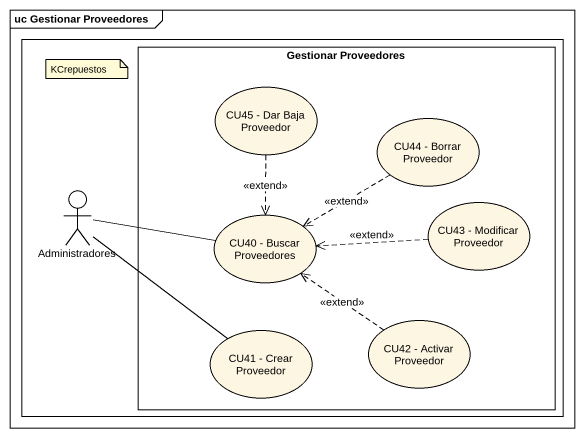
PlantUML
@startuml
mainframe uc Gestionar Proveedores
rectangle " " as rectangle1 {
  rectangle "Gestionar Proveedores" as Gestionar_Proveedores {
    usecase "CU45 - Dar Baja Proveedor" as CU45_Dar_Baja_Proveedor
    usecase "CU44 - Borrar Proveedor" as CU44_Borrar_Proveedor
    usecase "CU40 - Buscar Proveedores" as CU40_Buscar_Proveedores
    usecase "CU43 - Modificar Proveedor" as CU43_Modificar_Proveedor
    usecase "CU41 - Crear Proveedor" as CU41_Crear_Proveedor
    usecase "CU42 - Activar Proveedor" as CU42_Activar_Proveedor
  }
  actor Administradores
}
CU45_Dar_Baja_Proveedor ..> CU40_Buscar_Proveedores : <<extend>>
CU44_Borrar_Proveedor .left.> CU40_Buscar_Proveedores : <<extend>>
Administradores -right- CU40_Buscar_Proveedores
CU43_Modificar_Proveedor .left.> CU40_Buscar_Proveedores : <<extend>>
CU41_Crear_Proveedor -up- Administradores
CU42_Activar_Proveedor .up.> CU40_Buscar_Proveedores : <<extend>>
note as N1
  KCrepuestos
end note
@enduml
